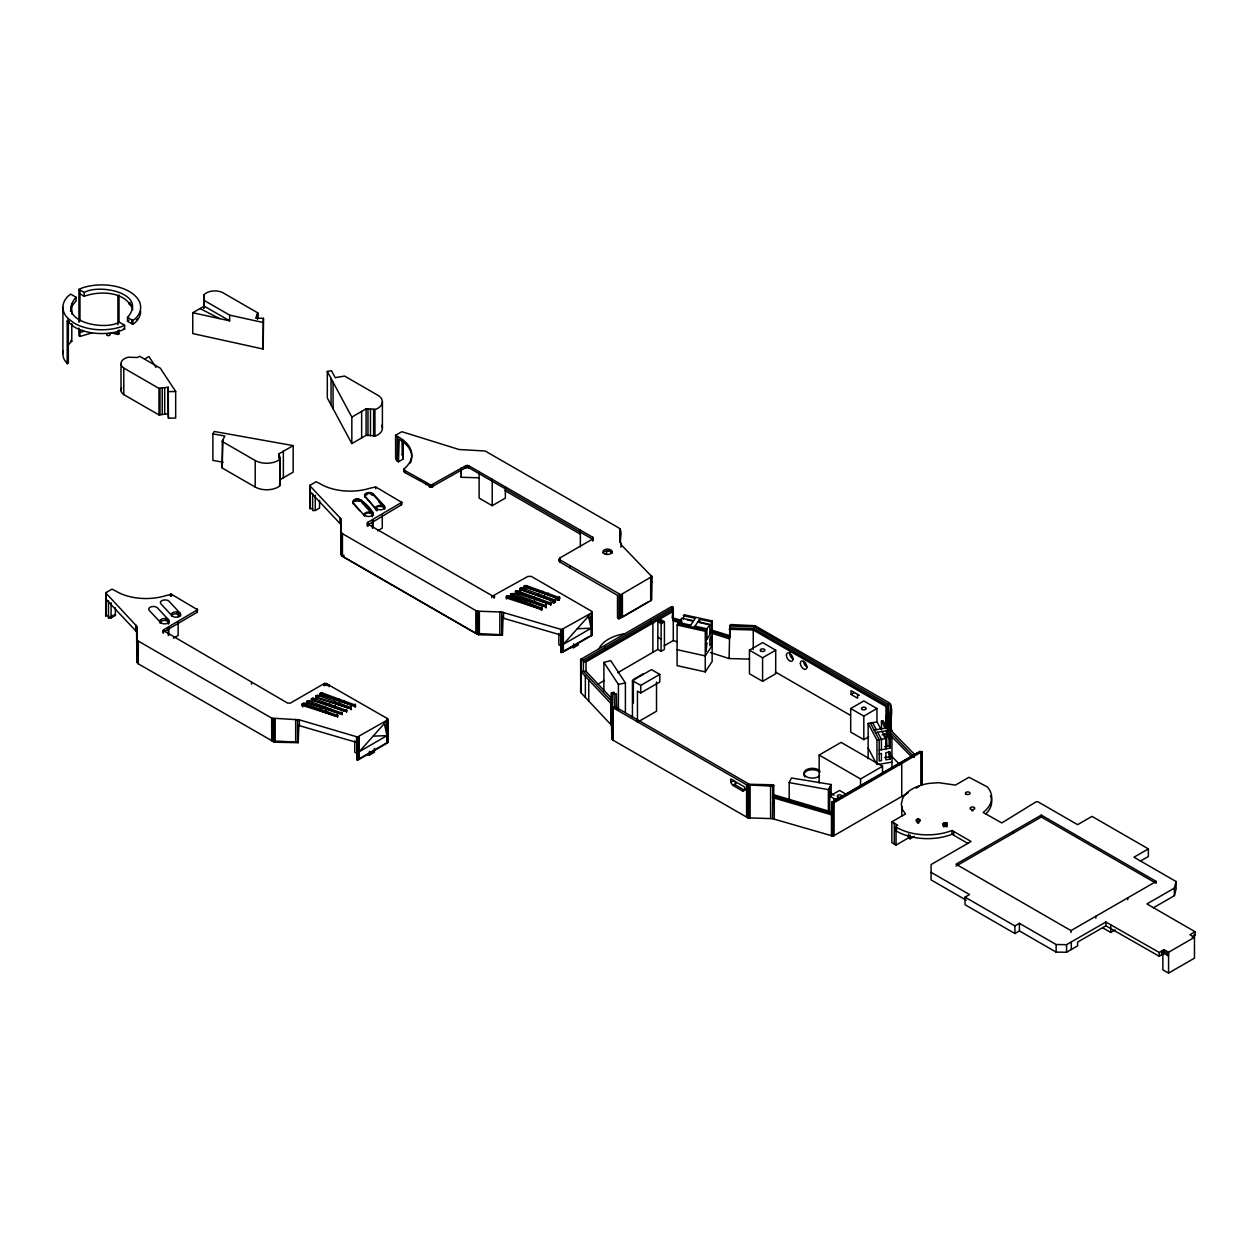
<?xml version="1.0" encoding="UTF-8"?>
<svg xmlns="http://www.w3.org/2000/svg" width="1258" height="1258" viewBox="0 0 1258 1258"><rect width="100%" height="100%" fill="white"/><g stroke="black" fill="none" stroke-linecap="round" stroke-linejoin="round"><path stroke-width="1.5" d="M603.887 691.633L603.887 662.4L610.712 660.623L625.399 682.905L625.399 712.138M616.294 708.757L616.294 693.897L613.873 694.259L613.873 692.372L611.451 692.733L611.451 725.206L612.001 738.666L613.196 740.286L747.928 817.857L772.491 818.659L833.079 836.145L908.166 792.792M618.417 709.779L618.417 684.431L603.887 662.4M632.444 717.39L632.444 680.625L651.502 669.618L659.79 674.398L659.79 681.978L640.731 692.985L637.444 691.098L637.444 722.234M633.356 703.08L633.356 679.524L643.2 673.832M617.772 672.7L652.871 652.32L652.871 623.072L673.282 611.294L672.873 609.643L583.382 661.912L586.008 661.897L652.871 623.072M656.519 682.04L656.519 711.226L639.033 721.306M657.824 649.427L657.871 621.656L661.126 619.769L664.413 621.672L664.413 649.442L661.11 651.329L657.824 649.427L652.871 652.32M661.11 651.329L661.142 623.543L664.413 621.672M664.161 645.794L673.282 640.542L673.282 611.294M693.598 620.792L681.726 618.165L677.103 625.037L677.103 665.639L705.266 671.882L712.138 661.566L712.138 620.949L683.959 614.722L683.346 619.125M705.266 671.882L705.266 631.28L709.842 624.393L697.923 621.751M749.532 659.113L729.09 658.547L729.797 627.868L754.155 628.796L888.038 706.084L888.981 719.041L887.786 719.073L887 706.351L888.038 706.084L888.038 704.181L754.155 626.893L729.797 625.981L729.797 637.35L711.43 631.469M749.454 650.182L749.454 673.738L762.584 681.317L775.699 673.738L775.699 650.182L762.584 642.602L749.454 650.182L762.584 657.761L775.699 650.182M753.259 649.458L753.259 629.975L755.067 625.713L889.28 702.829C895.256 710.518 887.645 723.46 892.378 731.826L914.991 754.879M762.584 681.317L762.584 657.761M789.191 800.151L789.191 782.602L791.471 777.979L831.129 784.505L831.129 796.204M828.377 811.064L828.377 789.631L831.129 784.505M829.745 812.401L829.745 787.068M876.952 722.265L876.952 708.521L863.821 700.942L850.691 708.521L850.691 732.077L863.821 739.657L868.743 736.811M863.821 739.657L863.821 716.101L876.952 708.521M868.146 758.716L868.146 723.429L877.046 721.888L880.757 728.917M885.978 728.649L885.978 706.603L753.259 629.975L729.09 629.299M886.748 745.9L886.748 733.32M891.953 767.396L891.953 737.44L883.132 720.787L881.465 721.086L881.465 729.766M1140.361 861.101L1148.365 856.478L1148.365 848.898L1091.991 816.363L1077.603 824.666L1037.897 801.755L1036.152 801.771L1001.808 822.936L983.158 812.479A42.678 24.641 0 0 0 989.04 789.159L987.326 786.91L968.99 777.271L955.42 785.102L938.657 782.68L928.986 783.404A37.378 21.575 0 0 0 902.552 798.673L901.278 804.255L902.552 809.837L905.493 813.942L891.859 821.804L891.859 842.656L896.058 845.077L908.512 837.859L910.147 838.803L910.147 835.013M931.077 872.329L969.541 894.548L965.028 897.143L965.028 904.722L1014.907 933.53L1019.42 930.92L1056.138 952.117L1066.564 952.243L1077.587 945.89L1077.587 942.1L1105.861 925.809L1159.231 956.253L1164.059 953.454L1164.059 949.664L1168.572 952.275L1194.471 937.32L1194.471 958.156L1168.572 973.11L1162.864 969.808L1162.864 952.762L1168.572 956.064M1014.907 933.53L1014.907 925.951L1019.42 923.341L1056.138 944.538L1066.564 944.664L1105.861 922.02L1159.231 952.463L1164.059 949.664M1019.42 930.92L1019.42 923.341M1056.138 952.117L1056.138 944.538M1066.564 952.243L1066.564 944.664M1071.297 949.507L1071.297 941.928M312.629 508.625L310.003 508.657L309.845 485.415L316.167 481.704L320.067 483.732A41.671 24.059 0 0 0 370.261 488.135L375.749 486.956L401.711 502.351L367.965 522.243L367.965 524.209L492.664 595.993L527.92 576.416L531.379 576.416L591.637 611.262L591.15 635.793M203.796 295.08L204.252 300.473L229.632 315.129L229.632 320.821L204.252 306.166L192.741 312.723L192.741 333.559L263.189 349.032L263.409 318.321L255.704 318.18L257.811 312.88L222.587 292.548A12.061 6.966 0 0 0 203.796 295.08L203.796 308.352M263.189 349.032L263.409 318.321M395.625 435.158L399.163 437.469A42.363 24.452 0 0 1 406.177 466.97L404.195 468.919L404.604 470.429L431.054 485.132L465.46 465.9L468.558 465.664L592.707 537.276L592.707 539.022L560.109 557.844L559.338 559.511L620.792 594.767L651.786 576.589L622.034 545.642C617.772 540.956 623.952 532.04 618.936 527.998L485.101 450.993L459.154 449.531L401.9 431.714L395.625 435.158L395.641 458.305L396.742 460.9L398.503 461.78L402.937 459.217L402.937 440.269M479.282 477.788L461.199 477.285L461.309 475.854M163.131 630.447L287.642 703.112L290.346 703.112L323.778 683.817L326.137 683.456L387.055 718.365L387.747 719.828L357.461 736.984L299.373 719.859L271.697 718.114L138.286 641.077L137.091 639.473L136.54 626.012L105.703 592.832L112.009 589.121L115.909 591.134A41.671 24.059 0 0 0 166.103 595.537L171.591 594.358L197.553 609.753L163.807 629.645L163.131 632.711M163.194 632.161L197.05 612.363L197.537 609.627M367.273 525.294L401.192 504.945L401.192 503.546M357.13 758.071L357.461 759.722L359.175 759.345L387.48 742.928L386.788 740.946M561.288 650.653L561.618 652.304L563.332 651.927L591.637 635.526L591.889 634.378M651.754 582.501L651.298 581.149M922.098 763.008L921.642 761.656M70.448 311.119L71.517 306.433L76.062 301.008L76.062 297.218L70.715 294.136L68.105 296.117A38.872 22.44 0 0 0 68.105 318.557L74.285 323.196A38.872 22.44 0 0 0 121.208 326.766L124.621 325.256L124.621 329.046L121.208 330.555A38.872 22.44 0 0 1 74.285 326.986L67.209 321.089L68.341 320.428L68.341 363.059L67.209 363.719L64.221 359.568A38.872 22.44 0 0 1 63.23 350.825M302.219 704.04L335.163 716.101L337.6 715.503L304.656 703.458L302.392 703.804L302.219 705.927M306.496 701.885L308.996 701.052L341.94 713.113L339.503 713.695L306.983 702.577C305.348 702.53 306.826 703.709 308.996 702.955L341.516 714.072L341.516 712.185M353.482 503.09L364.726 516.063A4.639 2.673 0 0 1 364.27 514.035L364.726 513.39A4.639 2.673 0 0 1 368.751 512.037L369.946 512.132A4.639 2.673 0 0 1 372.761 513.39L372.761 512.431C372.101 509.506 354.835 490.305 353.026 503.389L353.482 504.033L353.026 502.445M353.026 501.061L353.026 503.389M320.051 693.661L352.995 705.722L355.432 705.14L322.504 693.079L320.224 693.425L320.004 695.816M506.376 596.622L539.305 608.683L541.758 608.101L508.814 596.04L506.534 596.402L506.376 599.012M510.654 594.484L513.154 593.65L546.098 605.696L543.645 606.293L510.654 594.484L510.654 596.371M515.418 591.622L548.362 603.683L550.8 603.085L517.856 591.04L515.591 591.386L515.418 594.012M524.209 586.259L557.152 598.305L559.59 597.723L526.646 585.662L524.382 586.024L524.209 588.65M1153.397 907.789L1174.39 895.68L1174.39 888.101L1176.088 881.528L1133.961 857.217L1148.365 848.898M1174.39 895.68L1176.088 889.107L1176.088 881.528M922.098 751.639L832.371 803.705L832.041 802.054L919.677 751.451L922.098 751.639L922.02 784.347L921.029 785.354L921.029 752.882M922.02 784.347L921.642 782.775M108.471 616.043L105.703 615.571L106.081 592.376M310.003 508.657L310.239 507.713M611.451 725.206L580.756 692.529L580.63 659.459L670.907 606.969C676.222 604.611 670.923 617.395 672.873 619.109L682.056 622.05M580.614 692.026L580.992 659.098M271.697 718.114L271.697 740.852L297.58 742.204L298.193 740.805M136.776 626.987L137.091 662.211L138.286 663.815L274.37 742.189L298.193 742.707L298.822 726.149M310.003 485.902L340.698 518.595L341.248 554.794L342.428 556.413L475.839 633.434L501.738 634.787L502.351 633.403M343.827 555.124L343.827 557.011L478.512 634.771L502.351 635.29L502.964 616.845M772.491 818.659L773.104 784.788L749.281 784.269L614.58 706.509L612.332 707.059L612.332 739.547M773.104 786.675L773.733 785.291L753.684 784.976M773.733 785.291L773.733 794.757L772.491 797.556L832.371 815.074L831.758 802.525L917.271 753.165M280.392 479.518L293.177 472.143L293.177 445.615L278.914 453.839L280.282 458.95L279.591 486.091A16.228 9.372 0 0 1 273.819 488.827L271.476 489.362A16.228 9.372 0 0 1 255.201 487.05L222.163 467.976L222.981 439.797M729.797 625.981L730.505 624.55L755.067 625.713M560.109 557.844L559.244 560.958L560.109 562.169L617.521 595.317L617.521 618.055L618.889 618.842L618.889 616.955L622.395 617.128L651.392 600.223L651.707 576.117M223.138 462.221L212.885 460.397L212.885 433.868L214.174 431.463L293.177 445.615M749.281 784.269L748.526 818.015M689.856 626.421L695.265 618.291L683.346 615.649M694.18 627.38L699.59 619.25L711.509 621.892L712.138 620.949M706.1 640.448L711.509 632.318L711.509 621.892M706.1 644.238L706.933 642.98L706.1 651.345L706.1 630.022L677.936 623.779M712.138 645.59L705.266 655.905L677.103 649.663M67.539 345.573L71.785 341.185L71.785 323.731M171.607 615.76L172.063 615.115A4.639 2.673 0 0 1 176.089 613.778L177.284 613.857A4.639 2.673 0 0 1 180.57 615.76M353.026 502.005C360.826 494.771 368.248 509.427 372.761 513.39M364.27 514.978L364.726 514.333A4.639 2.673 0 0 1 368.751 512.997L369.946 513.091A4.639 2.673 0 0 1 373.233 514.978M311.434 698.803L311.701 699.967L344.205 711.084L346.658 710.503L313.714 698.442L311.434 698.803L311.434 701.665M315.962 695.878L316.23 697.042L348.749 708.175L351.186 707.594L318.243 695.532L315.962 695.878L315.805 698.505M520.12 588.477L520.387 589.64L552.891 600.758L555.344 600.176L522.4 588.115L520.12 588.477L520.12 591.323M519.963 590.6L522.4 590.018L555.344 602.063L555.344 599.673M524.209 588.146L526.646 587.565L559.165 598.682M197.317 612.159L197.317 609.265M387.055 720.504L359.175 751.765L387.48 735.348L387.48 723.979M280.282 458.95L279.591 459.563A16.228 9.372 0 0 1 273.819 462.299L271.476 462.834A16.228 9.372 0 0 1 255.201 460.522L222.163 441.448L224.836 436.007L212.885 433.868M76.062 297.218C55.21 321.215 104.084 331.247 119.29 322.174L124.621 325.256M140.644 311.119A38.872 22.44 0 0 1 135.439 322.347L132.829 324.312L127.483 321.23L127.483 317.441C148.334 293.444 99.461 283.427 84.255 292.485L78.924 289.403L78.924 322.284M127.483 321.23L128.898 320.161M132.829 324.312L132.829 320.523L135.439 318.557A38.872 22.44 0 0 0 129.26 291.463A38.872 22.44 0 0 0 82.336 287.893L78.924 289.403M311.434 700.69L313.714 700.344L346.217 711.462L346.217 709.575M577.28 628.717L591.15 628.214L588.948 618.181L591.637 616.577M943.657 823.031C941.456 824.934 946.158 826.192 947.305 824.635C948.312 821.112 940.088 822.543 943.657 826.82M108.471 600.884L108.471 617.93L112.717 615.398M580.614 659.554L583.382 660.025L672.873 607.74M144.591 359.049L148.884 356.517L156.071 367.43M108.471 617.93L111.097 617.914L115.39 615.414L115.39 607.834M312.629 493.466L312.629 510.528L315.255 510.496L319.548 508.012L319.548 500.432M597.707 684.336L604.406 680.452M967.905 843.442L952.007 834.258A43.417 25.066 0 0 1 895.271 830.374L895.271 826.585L897.693 825.185L891.859 821.804M895.271 830.374L896.875 829.447M910.147 838.803L914.346 836.366M1102.826 927.854L1110.767 932.445L1115.123 929.929M67.665 321.718L68.797 321.073M69.284 321.733L68.168 322.378L68.168 318.589M111.443 332.914L117.89 334.455L119.023 333.795L119.023 329.926M351.831 443.602L351.831 417.074L366.094 408.834L375.985 409.227A16.228 9.372 0 0 0 380.734 405.894L381.677 404.541A16.228 9.372 0 0 0 377.652 395.154L344.613 376.079L335.194 377.62L331.483 370.717L327.316 371.456L327.316 397.984L351.831 443.602L366.094 435.362L375.985 435.755A16.228 9.372 0 0 0 380.734 432.422L381.677 431.069A16.228 9.372 0 0 0 381.567 425.346M404.604 472.316L404.604 470.429L405.092 472.662L431.4 487.019L465.46 467.803L468.558 467.567L593.178 539.572M173.462 638.215L178.117 635.526L178.117 622.27M377.62 530.813L382.275 528.124L382.275 514.852M479.109 471.577L479.109 498.105L492.224 505.685L505.354 498.105L505.354 486.736M340.934 519.585L341.248 532.055L342.428 533.675L476.876 611.152L501.738 612.048L561.618 629.566L591.213 613.102L563.332 644.348L591.637 627.946L591.213 616.892M356.847 741.497L357.13 759.958L386.788 742.833M365.968 754.894L369.49 755.036L374.412 752.19L374.412 748.4M618.889 618.842L647.65 602.236M560.989 634.079L561.288 652.556L589.294 636.375M570.126 647.477L573.648 647.618L578.57 644.788M632.444 680.625L640.731 685.406L659.79 674.398M859.245 695.36L851.037 690.626L851.037 694.416L854.324 692.513M730.725 782.272L733.996 780.369L736.056 783.451L732.769 785.338L730.725 782.272L730.725 778.954L744.673 787.005L744.673 790.323L742.613 791.03L732.769 785.338M742.613 791.03L745.9 789.128M819.147 782.932L819.147 755.052L841.083 742.377L882.503 766.295L882.503 773.733M860.566 786.392L860.566 778.954L882.503 766.295M916.217 788.137L919.425 786.281M1156.196 881.418L1041.325 815.105L956.017 864.215L1070.998 930.605L1156.196 881.418L1156.196 883.32L1041.325 816.992L956.017 866.102M1174.39 888.101L1146.95 903.936L1195.1 931.738L1195.1 935.527L1192.222 937.194M1195.1 931.738L1189.958 934.71L1194.471 937.32M1162.046 953.234L1162.864 952.762M373.123 736.134L386.992 735.631L384.806 725.599L387.055 724.293L386.992 743.211M79.977 293.806L84.255 296.275C99.995 290.504 126.193 291.227 132.75 309.562M78.924 328.086L78.924 335.823L79.977 336.436L92.101 332.914M550.8 604.485L515.859 593.084L515.859 591.197M546.098 607.095L511.141 595.694L511.141 593.807M541.758 609.501L506.801 598.085L506.801 596.198M351.186 708.977L316.23 697.577L316.23 695.69M302.643 705.502L337.175 716.478L337.175 714.575M885.978 706.603L887 706.351L887 715.818L885.978 716.069L886.591 728.555L891.23 728.445M355.275 706.304L320.837 694.982L320.837 693.079M917.538 819.147C914.047 819.634 917.145 822.952 919.299 821.6C923.388 819.162 913.858 816.992 917.538 822.936M618.417 684.431L625.399 682.905M874.106 730.08L885.207 728.13L881.465 721.086M875.458 732.643L886.56 730.694L890.287 737.738L890.287 748.164L879.2 750.114M882.125 734.798L886.56 734.012L889.107 738.808L889.107 745.915L890.287 748.164M868.146 723.429L876.968 740.081L885.852 738.525L885.852 748.95M890.287 737.738L891.953 737.44M889.107 738.808L890.774 738.525M884.657 746.702L889.107 745.915M879.2 753.904L881.418 753.511L881.418 760.618L879.2 761.011L879.2 739.704L870.379 723.036M884.657 757.599L890.774 756.514M890.287 759.061L885.852 759.832L885.852 752.74L890.287 751.954L890.287 759.061L889.107 756.813L889.107 751.482M878.839 764.392L891.953 762.081M890.428 730.694L890.239 703.631L888.038 704.181L888.981 728.492L889.17 731.134L891.592 730.741M889.123 730.489L891.45 730.175M123.787 368.075L158.995 388.408L168.195 387.181L168.43 418.175L175.68 418.033L175.68 391.505L160.332 368.217L139.622 356.266L137.531 357.476L128.19 357.225A12.061 6.966 0 0 0 123.787 368.075L123.787 394.603L158.995 414.936L168.195 413.709L168.195 387.181M401.9 454.452L402.529 455.663M889.076 729.844L891.293 729.593M672.558 606.498L672.558 617.867L681.726 620.43M888.981 717.123L891.23 717.076M168.43 391.647L175.68 391.505M612.332 699.196L586.008 671.363L580.756 671.41L611.451 704.103M611.451 692.733L612.001 706.194L613.196 707.798L746.607 784.835L772.491 786.187M846.115 794.238L839.558 790.449L829.698 796.125L833.897 798.547L839.18 798.767M165.804 618.606L164.594 618.511A4.639 2.673 0 0 0 160.584 619.848L160.112 620.493A4.639 2.673 0 0 0 163.398 623.779A4.639 2.673 0 0 0 169.075 621.877A4.639 2.673 0 0 0 165.804 618.606L165.71 620.493A4.639 2.673 0 0 1 169.232 623.087M165.804 620.493L164.594 620.398A4.639 2.673 0 0 0 160.584 621.751L160.112 622.395A4.639 2.673 0 0 0 159.955 623.087M501.738 617.741L561.618 635.259M297.58 725.143L357.461 742.66L357.13 741.009L357.13 759.958M789.191 782.602L828.377 789.631M229.632 315.129L263.189 322.504M192.741 312.723L229.632 320.821M772.491 803.233L774.283 803.626M687.135 619.817L692.01 620.886M707.719 624.377L699.59 622.568L699.59 619.25M678.801 622.537L690.689 625.179M695.014 626.138L706.933 628.78L706.933 639.19M677.103 625.037L705.266 631.28M115.437 332.945L119.023 333.795M371.236 494.693L372.478 495.196M773.733 794.757L831.758 812.008M711.084 629.896L730.505 635.919L729.09 638.781L710.487 632.774M680.72 623.182L673.282 620.776L672.558 617.867M673.282 640.542L676.993 641.737M710.487 652.54L729.09 658.547M200.038 308.587L219.741 318.651M505.024 490.651L579.891 533.879M608.825 550.579L612.221 552.545M851.037 694.416L857.61 698.206L857.61 694.416M850.691 708.521L863.821 716.101M775.368 671.976L850.235 715.204M659.506 620.713L662.793 622.6M657.871 621.656L661.142 623.543M127.483 317.441L132.829 320.523M1193.905 934.836L1195.1 935.527M123.567 328.432L124.621 329.046M657.824 637.24L661.11 639.143M1164.059 951.551L1168.572 954.162M895.271 826.585A43.417 25.066 0 0 0 952.007 830.469L971.082 841.476L931.077 864.576L931.077 879.908L966.301 900.256M819.147 755.052L860.566 778.954M67.901 321.592L68.718 322.064M70.715 340.572L71.785 341.185M830.736 793.358L834.054 795.26M561.666 646.392L558.866 644.788L558.866 633.419M965.028 897.143L1014.907 925.951M734.405 784.394L744.249 790.087M357.524 753.809L354.725 752.19L354.725 740.82M114.132 614.549L115.39 615.414M376.221 508.484L376.96 509.034A4.639 2.673 0 0 0 383.061 509.27A4.639 2.673 0 0 0 384.256 505.81L373.217 493.844A4.639 2.673 0 0 0 366.88 492.869A4.639 2.673 0 0 0 365.182 496.533L376.221 509.427L365.182 496.533M172.063 615.901L172.802 616.451A4.639 2.673 0 0 0 180.098 615.901A4.639 2.673 0 0 0 177.284 611.97L176.089 611.875A4.639 2.673 0 0 0 172.063 613.212L171.607 613.857A4.639 2.673 0 0 0 172.063 615.901L161.024 603.934A4.639 2.673 0 0 1 162.722 600.286A4.639 2.673 0 0 1 169.075 601.261L180.098 613.212M889.39 734.232L911.956 757.222M890.727 755.35L900.02 764.817M889.17 731.134L914.377 757.316M310.003 491.595L340.698 524.287M105.845 599.012L136.54 631.705M612.552 702.326L583.382 671.395L583.382 660.025M361.533 502.304L372.761 514.333M354.74 505.37L359.741 510.717M168.619 619.848L157.376 607.818A4.639 2.673 0 0 0 151.039 606.843A4.639 2.673 0 0 0 149.34 610.507L160.584 622.521M166.119 619.078L168.619 621.751M365.182 497.476A4.639 2.673 0 0 1 366.88 493.812A4.639 2.673 0 0 1 373.217 494.803L384.256 506.754L384.256 505.81M378.752 501.738L384.256 507.697M177.897 612.725L180.098 615.115M327.316 371.456L351.831 417.074M882.125 731.48L885.852 738.525M888.352 751.954L889.956 755.004M872.612 722.674L876.323 729.703M877.675 732.25L881.418 739.311L881.418 749.721M868.146 748.07L876.087 763.056M280.282 485.478L280.047 458.195M402.937 459.217L402.529 440.504M340.934 542.324L340.698 518.595M136.776 649.726L136.54 626.012M588.508 616.137L588.948 618.181M384.35 723.554L384.806 725.599M831.758 802.525L832.041 803.941M461.199 472.615L461.309 473.967M887 715.818L887.786 728.524L887.786 719.073M168.195 413.709L168.43 418.175M613.873 692.372L614.58 708.411L614.58 706.509M885.978 735.836L886.544 747.425M616.294 693.897L616.64 707.908M1110.751 924.85L1110.767 932.445M1168.572 952.275L1168.572 973.11M1163.241 950.136L1163.241 953.926M1161.606 951.079L1161.606 954.869M1159.231 952.463L1159.231 956.253M1127.734 897.85L1127.734 899.737M1105.861 922.02L1105.861 925.809M1095.844 916.264L1095.844 918.151M1070.998 930.605L1070.998 932.492M1041.325 815.105L1041.325 816.992M1012.863 831.522L1012.863 833.425M984.872 847.546L984.872 849.449M953.643 831.412L953.643 835.202M952.007 830.469L952.007 834.258M946.928 823.031L946.928 826.82M946.456 822.811L946.456 826.6M945.89 822.669L945.89 826.459M945.293 822.638L945.293 826.427M944.695 822.669L944.695 826.459M944.129 822.811L944.129 826.6M921.894 752.095L921.737 784.788M921.548 752.52L921.548 784.992M919.677 751.451L919.677 753.353M918.733 819.147L918.733 822.936M918.136 819.1L918.136 822.889M908.512 834.07L908.512 837.859M901.734 764.015L901.734 796.503M901.829 806.677L901.829 816.159M896.058 828.031L896.058 845.077M894.312 823.235L894.312 844.071M890.617 704.606L890.617 729.436M886.56 730.694L886.56 734.012M884.327 733.54L884.327 737.141M876.968 740.081L876.968 764.722M833.897 798.547L833.897 802.337M834.101 803.327L834.101 835.799M833.299 803.61L833.079 836.145M832.843 803.689L832.843 836.177M832.607 803.705L832.607 836.177M832.371 803.705L832.371 836.177M832.041 802.054L832.041 813.423L773.104 796.157L773.104 784.788M831.459 814.932L831.459 836.035M774.283 797.949L774.283 819.052M770.588 786.03L770.588 818.502M750.114 785.7L750.114 818.187M748.824 785.59L748.824 818.062M748.211 785.464L748.211 817.936M747.928 785.385L747.928 817.857M747.629 785.291L747.629 817.763M746.607 784.835L746.607 817.307M709.842 624.393L709.842 634.818M651.613 575.897L651.55 600.019M651.298 575.472L651.188 600.428M651.015 620.367L651.015 622.254M650.685 578.051L650.685 600.789M640.731 685.406L640.731 692.985M622.395 594.389L622.395 617.128M621.924 594.594L621.924 617.332M621.656 594.672L621.656 617.411M621.373 594.735L621.373 617.474M621.09 594.767L621.09 617.505M620.949 543.393L620.949 547.183M620.792 594.767L620.792 617.505M620.257 529.775L620.257 541.144M620.509 594.767L620.509 617.505M620.005 528.973L620.084 542.387M620.21 594.735L620.21 617.474M619.895 528.816L619.895 542.072M619.927 594.672L619.927 617.411M619.675 594.594L619.675 617.332M619.203 594.389L619.203 617.128M613.196 707.798L613.196 740.286M612.001 706.194L612.001 738.666M611.687 693.708L611.687 726.196M610.822 703.175L610.822 724.293M606.608 550.752L606.608 554.542M604.878 647.178L604.878 649.065M593.273 537.826L593.32 539.886M593.053 537.528L593.053 540.657M592.707 537.276L592.707 540.924M591.968 611.828L591.968 634.96M591.889 611.64L591.779 635.337M591.637 612.788L591.637 635.526M588.744 679.839L588.744 700.958M586.008 661.897L586.008 671.363M585.363 676.269L585.363 697.388M580.756 660.041L580.756 692.529M580.347 529.901L580.347 546.963M573.648 643.829L573.648 647.618M569.89 565.927L569.89 567.814M563.332 629.189L563.332 651.927M562.546 629.487L562.546 652.226M562.326 629.535L562.09 652.304M561.854 629.566L561.854 652.304M561.618 629.566L561.618 652.304M561.288 635.494L561.288 652.556M560.706 629.425L560.706 635.117M560.109 560.282L560.109 562.169M559.637 558.206L559.637 561.823M559.59 597.22L559.59 599.123M559.338 558.615L559.338 561.398M559.417 597L559.417 598.887M559.165 596.795L559.165 600.05M558.819 598.305L558.819 600.208M558.41 598.399L558.41 600.302M557.986 598.431L557.986 600.333M557.546 598.399L557.546 600.302M557.152 598.305L557.152 600.208M555.171 599.437L555.171 602.299M554.904 599.248L554.904 602.503M554.558 600.758L554.558 602.661M554.165 600.852L554.165 602.755M553.724 600.884L553.724 602.786M553.3 600.852L553.3 602.755M552.891 600.758L552.891 602.661M550.862 602.849L550.862 604.736M550.642 602.362L550.642 605.224M550.375 602.157L550.375 604.06M548.331 593.084L548.331 594.987M546.098 605.208L546.098 607.598M545.925 604.972L545.925 607.834M545.658 604.768L545.658 606.671M544.085 595.537L544.085 597.44M542.906 591.229L542.906 593.131M541.758 607.598L541.758 609.988M541.585 607.362L541.585 610.224M541.317 607.174L541.317 610.429M539.226 598.352L539.226 600.239M538.66 593.682L538.66 595.584M534.634 600.994L534.634 602.896M534.115 596.606L534.115 598.494M530.42 603.431L530.42 605.334M529.414 599.217L529.414 601.104M526.646 585.662L526.646 587.565M526.253 585.568L526.253 587.47M525.813 585.536L525.813 587.439M525.388 585.568L525.388 587.47M524.979 585.662L524.979 587.565M525.073 601.607L525.073 603.494M524.633 585.819L524.633 587.722M524.382 586.024L524.382 588.886M522.4 588.115L522.4 590.018M521.991 588.021L521.991 589.923M521.567 587.989L521.567 589.892M521.126 588.021L521.126 589.923M520.733 588.115L520.733 590.018M520.387 588.272L520.387 591.527M517.856 591.04L517.856 592.927M517.463 590.946L517.463 592.832M517.022 590.914L517.022 592.801M516.598 590.946L516.598 592.832M516.189 591.04L516.189 592.927M515.591 591.386L515.591 593.289M513.154 593.65L513.154 595.537M512.761 593.556L512.761 595.443M512.321 593.524L512.321 595.411M511.896 593.556L511.896 595.443M511.487 593.65L511.487 595.537M510.874 593.996L510.717 596.119M508.814 596.04L508.814 597.943M508.405 595.946L508.405 597.849M507.98 595.915L507.98 597.802M507.556 595.946L507.556 597.849M507.147 596.04L507.147 597.943M506.534 596.402L506.534 598.289M503.53 612.442L503.53 618.134M502.351 616.341L502.351 635.29M501.738 612.048L501.738 634.787M499.835 611.891L499.835 634.63M494.504 595.71L494.504 597.597M494.111 595.883L494.111 597.77M493.891 595.946L493.891 597.833M492.224 479.156L492.224 505.685M491.799 595.71L491.799 597.597M479.361 611.577L479.361 634.315M478.512 634.771L477.757 611.404M478.071 611.451L478.071 634.189M477.458 611.325L477.458 634.063M477.159 611.246L477.159 633.985M476.876 611.152L476.876 633.89M475.839 610.696L475.839 633.434M469.092 465.9L469.092 467.803M468.558 465.664L468.558 467.567M468.259 465.586L468.259 467.489M467.945 465.523L467.945 467.426M467.614 465.491L467.614 467.378M467.284 465.476L467.284 467.363M466.938 465.491L466.938 467.378M466.608 465.523L466.608 467.426M466.293 465.586L466.293 467.489M465.995 465.664L465.995 467.567M465.46 465.9L465.46 467.803M461.199 467.803L461.199 477.285M432.925 484.692L432.925 486.594M432.375 484.928L432.375 486.83M432.076 485.022L432.076 486.925M431.746 485.085L431.746 486.988M431.4 485.132L431.4 487.019M431.054 485.132L431.054 487.035M430.723 485.132L430.723 487.019M430.378 485.085L430.378 486.988M430.047 485.022L430.047 486.925M429.749 484.928L429.749 486.83M429.198 484.692L429.198 486.594M425.927 482.805L425.927 484.707M405.092 470.775L405.092 472.662M404.305 468.699L404.416 472.127M404.195 468.919L404.274 471.923M402.214 441.149L402.214 454.405M401.695 502.225L401.695 504.379M401.475 501.848L401.475 504.741M401.192 501.643L401.192 504.945M398.503 461.78L399.163 439.356A42.363 24.452 0 0 1 410.36 462.96M397.78 436.778L397.78 461.419M395.704 435.661L395.798 458.494M387.81 719.246L387.81 742.377M387.637 718.853L387.637 742.755M387.48 718.68L387.48 742.928M387.055 718.365L387.102 741.135M382.401 401.679L382.401 428.207M381.284 505.496L381.284 506.439M376.96 509.034L376.96 510.937M375.749 486.956L375.749 488.843M375.953 507.131L375.953 508.075M374.931 409.621L374.931 436.149M373.626 409.495L373.626 436.023M373.217 493.844L373.217 494.803M372.966 520.23L372.966 527.81M372.431 512.965L372.431 516.755M372.431 520.545L372.431 528.124M370.481 409.227L370.481 435.755M369.852 512.132L369.852 513.075M369.49 751.246L369.49 755.036M367.965 409.007L367.965 435.535M367.965 522.243L367.965 526.111M367.588 522.526L367.588 525.813M367.336 522.856L367.336 525.482M366.094 408.834L366.094 435.362M364.411 513.814L364.411 514.774M361.644 411.397L361.644 437.926M361.533 500.417L361.533 501.36M360.794 499.851L360.794 500.81M359.835 499.426L359.835 500.385M359.175 736.606L359.175 759.345M358.703 499.159L358.703 500.118M358.388 736.905L358.388 759.643M358.168 736.936L357.932 759.706M357.697 736.984L357.697 759.722M357.508 499.08L357.508 500.024M357.461 736.984L357.461 759.722M356.549 736.842L356.549 742.519M356.313 499.159L356.313 500.118M355.432 704.637L355.432 707.027M355.181 499.426L355.181 500.385M355.275 704.401L355.275 707.263M355.008 704.213L355.008 706.1M354.221 499.851L354.221 500.81M353.482 500.417L353.482 501.36M351.186 707.09L351.186 709.481M351.013 706.854L351.013 709.716M350.762 706.65L350.762 708.553M346.658 709.999L346.705 712.154M346.485 709.779L346.485 711.666M344.173 700.502L344.173 702.389M342.428 533.675L342.428 556.413M341.94 712.61L342.003 714.764M341.783 712.39L341.783 714.277M341.563 532.936L341.563 555.674M341.248 532.055L341.248 554.794M340.069 517.683L340.069 523.359M339.927 702.955L339.927 704.842M338.748 698.646L338.748 700.533M337.6 715.016L337.663 717.154M337.427 714.78L337.427 716.667M335.068 705.754L335.068 707.656M334.502 701.099L334.502 702.986M333.087 382.18L333.087 408.708M331.058 378.438L331.058 404.966M330.477 708.411L330.477 710.298M329.958 704.008L329.958 705.911M329.046 684.871L329.046 686.758M327.237 683.817L327.237 685.72M326.718 683.597L326.718 685.484M326.262 710.849L326.262 712.736M325.177 683.424L325.177 685.311M325.256 706.619L325.256 708.521M324.863 683.456L324.863 685.343M324.564 683.519L324.564 685.406M324.281 683.597L324.281 685.484M323.778 683.817L323.778 685.72M322.504 693.079L322.504 694.982M322.095 692.985L322.095 694.872M321.671 692.954L321.671 694.841M321.23 692.985L321.23 694.872M320.916 709.025L320.916 710.912M320.491 693.237L320.491 695.124M320.224 693.425L320.224 695.328M318.243 695.532L318.243 697.419M317.849 695.438L317.849 697.325M317.409 695.407L317.409 697.294M316.985 695.438L316.985 697.325M316.576 695.532L316.576 697.419M315.255 495.337L315.255 510.496M313.714 698.442L313.714 700.344M313.305 698.347L313.305 700.25M312.88 698.316L312.88 700.219M312.44 698.347L312.44 700.25M312.047 698.442L312.047 700.344M311.701 698.599L311.701 701.854M309.924 485.258L309.845 508.153M308.996 701.052L308.996 702.955M308.603 700.958L308.603 702.86M308.163 700.926L308.163 702.829M307.738 700.958L307.738 702.86M307.329 701.052L307.329 702.955M306.983 701.209L306.983 704.464M306.732 701.414L306.732 704.26M304.656 703.458L304.656 705.345M304.263 703.364L304.263 705.251M303.823 703.332L303.823 705.219M303.398 703.364L303.398 705.251M302.989 703.458L302.989 705.345M302.643 703.599L302.643 706.854M302.392 703.804L302.392 705.707M299.373 719.859L299.373 725.536M298.193 725.646L298.193 742.707M297.58 719.466L297.58 742.204M295.677 719.309L295.677 742.047M283.364 451.276L283.364 477.804M279.213 454.924L279.213 458.714M278.914 453.839L278.914 457.629M275.203 718.978L275.203 741.717M274.37 742.189L273.615 718.805M273.914 718.868L273.914 741.607M273.3 718.743L273.3 741.481M273.002 718.664L273.002 741.402M272.719 718.57L272.719 741.308M257.811 312.88L257.811 318.557M257.591 313.446L257.591 319.139M257.072 314.752L257.072 318.541M255.201 460.522L255.201 487.05M251.537 682.261L251.537 684.163M222.336 441.102L222.163 467.976M204.173 299.656L204.173 307.235M203.922 296.526L203.922 307.896M197.05 609.061L197.05 612.363M178.117 612.788L178.117 616.577M177.126 611.954L177.126 613.857M171.591 594.358L171.591 596.261M171.796 613.589L171.796 615.492M170.821 594.122L170.994 596.04M170.648 594.106L170.648 595.993M170.475 594.091L170.475 595.993M168.808 627.648L168.808 635.227M168.273 620.367L168.273 624.157M168.273 627.946L168.273 635.526M164.688 387.653L164.688 414.181M163.807 629.645L163.807 631.547M163.43 629.944L163.288 633.057M162.235 387.983L162.235 414.511M160.269 620.288L160.269 622.175M159.986 388.266L159.986 414.81M158.995 388.408L158.995 414.936M138.286 641.077L138.286 663.815M137.421 640.338L137.421 663.076M137.091 639.473L137.091 662.211M135.911 625.1L135.911 630.777M131.76 319.909L131.76 323.699M121.004 364.144L121.004 390.672M119.023 295.048L119.023 322.174M117.89 295.693L117.89 324.768M117.89 330.571L117.89 334.455M111.097 602.755L111.097 617.914M105.845 593.32L105.845 616.058M105.766 592.66L105.703 615.571M84.255 292.485L84.255 296.275M79.977 290.016L79.977 320.932M79.977 330.634L79.977 336.436M71.785 304.357L71.785 314.044M67.209 321.089L67.209 363.719M62.9 307.329L62.9 353.75M792.996 659.003A4.639 2.673 60 0 1 789.82 652.399M806.944 667.054A4.639 2.673 60 0 1 803.658 661.362M599.044 648.625A36.639 21.15 0 0 1 624.959 633.67M990.581 795.889A42.678 24.641 0 0 1 986.083 813.706M971.836 810.797A2.327 1.337 0 0 1 973.032 810.797M376.221 509.427A4.639 2.673 0 0 1 375.749 507.399L376.221 506.754A4.639 2.673 0 0 1 380.231 505.417L381.441 505.512A4.639 2.673 0 0 1 384.256 506.754M376.221 510.386A4.639 2.673 0 0 1 375.749 508.342L376.221 507.697A4.639 2.673 0 0 1 380.231 506.361L381.441 506.455A4.639 2.673 0 0 1 384.885 509.034M372.761 512.431A4.639 2.673 0 0 1 371.063 516.095A4.639 2.673 0 0 1 364.726 515.12M355.181 501.329A4.639 2.673 0 0 1 359.835 501.329M365.921 495.196A4.639 2.673 0 0 1 366.88 494.771M603.038 552.985A4.639 2.673 0 0 1 607.52 551.004A4.639 2.673 0 0 1 612.001 552.985M131.288 304.876A1.745 1.006 0 0 1 129.165 304.153A1.745 1.006 0 0 1 130.392 302.926M137.295 318.966A1.745 1.006 0 0 1 136.414 319.831M82.478 330.398A1.745 1.006 0 0 1 82.478 331.813A1.745 1.006 0 0 1 80.025 331.813A1.745 1.006 0 0 1 80.025 330.398M109.635 333.92A1.745 1.006 0 0 1 109.525 335.399A1.745 1.006 0 0 1 106.977 335.21A1.745 1.006 0 0 1 107.543 333.763M123.787 394.603A12.061 6.966 0 0 1 121.633 387.857M819.571 775.856A8.492 4.906 0 0 1 806.677 776.846A8.492 4.906 0 0 1 807.227 769.33A8.492 4.906 0 0 1 819.949 770.965M804.868 776.878A8.492 4.906 0 0 1 808.485 770.258A8.492 4.906 0 0 1 819.949 772.333M711.509 636.108L709.842 638.608L709.842 645.716L711.509 643.215L711.509 636.108M800.371 663.265A4.639 2.673 60 0 0 805.293 669.382A4.639 2.673 60 0 0 805.293 662.824A4.639 2.673 60 0 0 800.371 663.265M862.186 709.465A2.327 1.337 0 0 0 866.07 708.867A2.327 1.337 0 0 0 863.224 707.232A2.327 1.337 0 0 0 862.186 709.465M760.933 651.141A2.327 1.337 0 0 0 764.817 650.543A2.327 1.337 0 0 0 761.971 648.892A2.327 1.337 0 0 0 760.933 651.141M786.423 655.214A4.639 2.673 60 0 0 791.345 661.331A4.639 2.673 60 0 0 791.345 654.773A4.639 2.673 60 0 0 786.423 655.214M838.394 797.289A2.327 1.337 0 0 0 841.869 796.125A2.327 1.337 0 0 0 838.394 794.977A2.327 1.337 0 0 0 838.394 797.289M970.783 809.256A2.327 1.337 0 0 0 974.667 808.642A2.327 1.337 0 0 0 971.836 807.007A2.327 1.337 0 0 0 970.783 809.256M966.081 794.191A2.327 1.337 0 0 0 969.965 793.594A2.327 1.337 0 0 0 967.119 791.942A2.327 1.337 0 0 0 966.081 794.191M605.192 554.102A4.639 2.673 0 0 0 612.159 551.775A4.639 2.673 0 0 0 605.192 549.463A4.639 2.673 0 0 0 605.192 554.102"/></g></svg>
